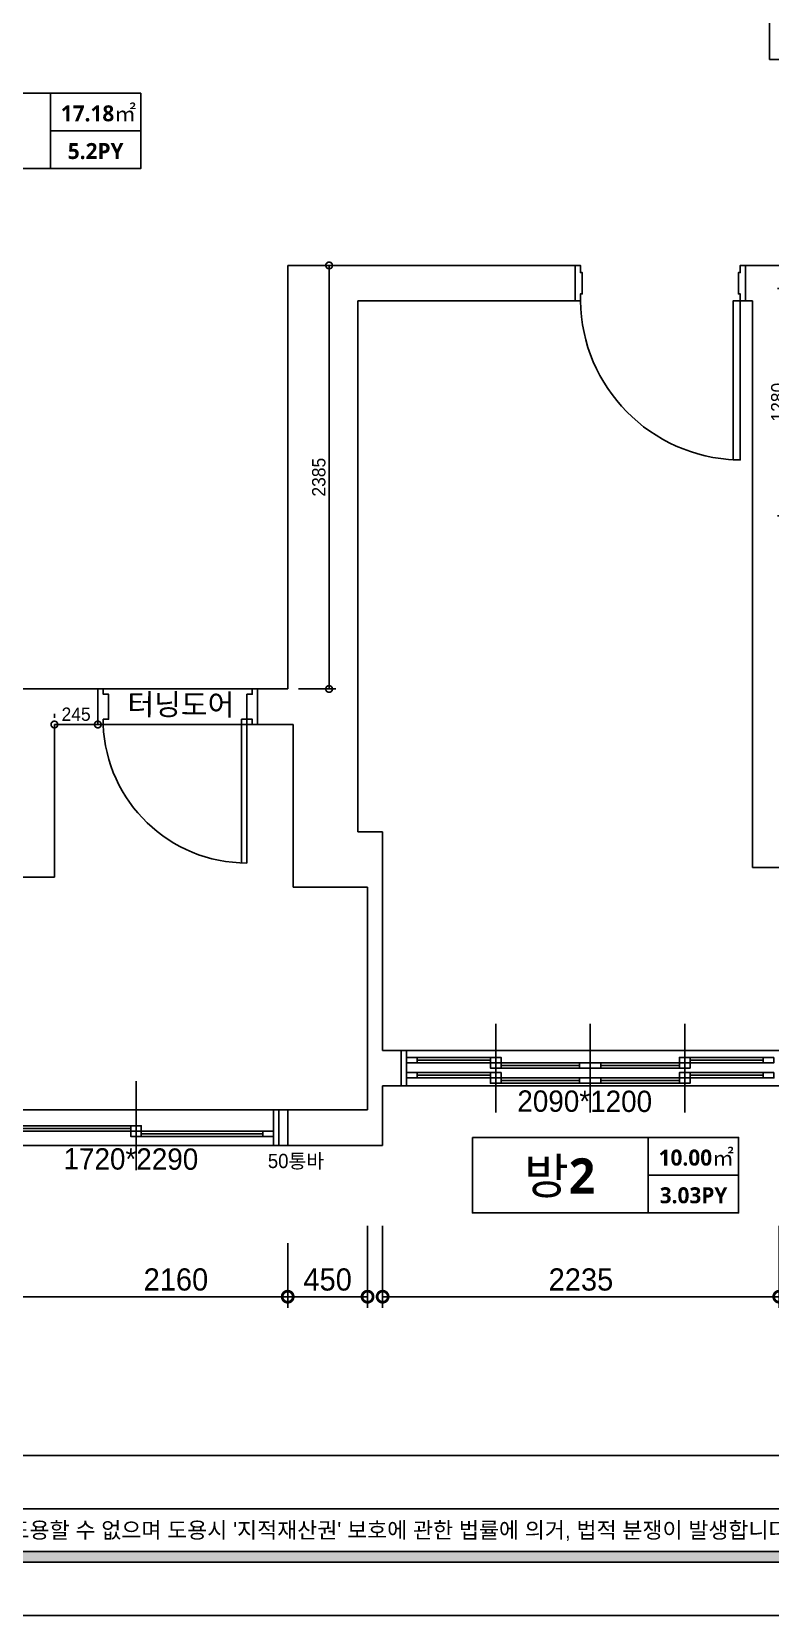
# Model space of a CAD drawing. Header units: inches. Extents: x -4181 to 116552, y 25636 to 44656.
# Drawn here: x 17799 to 21962, y 26236 to 35153 of the extents above; entities that cross this region are included whole.
import ezdxf
from ezdxf.enums import TextEntityAlignment as Align

# ---------------------------------------------------------------- set-up
doc = ezdxf.new("R2010")
doc.units = ezdxf.units.IN
doc.header["$LTSCALE"] = 50
doc.header["$MEASUREMENT"] = 0
for name, color, linetype in [('0-ELC TEXT', 7, 'Continuous'), ('01-FUR', 6, 'Continuous'), ('02-wal', 2, 'Continuous'), ('07-dim', 5, 'Continuous'), ('07-dim wal', 5, 'Continuous'), ('6fur', 6, 'Continuous'), ('CO-DO-FR', 7, 'Continuous'), ('CO-DOOR', 8, 'Continuous'), ('FORM(YOURNAME)-1', 1, 'Continuous'), ('FORM(YOURNAME)-11', 1, 'Continuous'), ('GPG-TEXT', 3, 'Continuous'), ('SOL253', 253, 'Continuous'), ('도면층2', 2, 'Continuous'), ('도면층4', 4, 'Continuous'), ('도면층5', 5, 'Continuous')]:
    doc.layers.add(name, color=color, linetype=linetype)
doc.styles.add('HY울릉도L', font='NanumGothicBold.ttf')
doc.styles.add('YOURNAME', font='HY울릉도M.TTF')
doc.styles.add('스타일1', font='HY울릉도M.TTF')
doc.styles.add('코레일둥고', font='Korail_Round_Gothic_Medium.ttf')
doc.dimstyles.new('30', dxfattribs={"dimscale": 30, "dimtxt": 2.5, "dimasz": 2.5, "dimexe": 1.25, "dimexo": 2, "dimtad": 1, "dimdec": 0, "dimtxsty": '스타일1', "dimblk": 'DOTSMALL', "dimcen": 2.5, "dimclrd": 1, "dimclre": 1, "dimclrt": 2, "dimadec": 0, "dimazin": 0, "dimtfac": 1, "dimtix": 1, "dimtmove": 0, "dimatfit": 3, "dimldrblk": 'DOTSMALL', "dimfxl": 1.25, "dimarcsym": 0})
doc.dimstyles.new('50', dxfattribs={"dimscale": 50, "dimtxt": 2.5, "dimasz": 2.5, "dimexe": 1.25, "dimexo": 2, "dimtad": 1, "dimdec": 0, "dimtxsty": '스타일1', "dimblk": 'DOTSMALL', "dimcen": 2.5, "dimclrd": 1, "dimclre": 1, "dimclrt": 2, "dimadec": 0, "dimazin": 0, "dimtfac": 1, "dimtdec": 0, "dimtix": 1, "dimtmove": 0, "dimatfit": 3, "dimldrblk": 'DOTSMALL', "dimfxl": 1.25, "dimarcsym": 0})

# ---------------------------------------------------------------- blocks, each defined once
blk = doc.blocks.new('_DOTSMALL')
at = {"color": 0, "linetype": 'ByBlock', "const_width": 0.5}
blk.add_lwpolyline([(-0.0625, 0, 1), (0.0625, 0, 1)], format="xyb", close=True, dxfattribs=at)
blk = doc.blocks.new('*D40')
at = {"layer": '07-dim', "color": 1, "lineweight": -2, "transparency": 16777216}
for p, q in [((17532.4, 28429.7), (17532.4, 27967.2)), ((19692.4, 28429.7), (19692.4, 27967.2)), ((17532.4, 28029.7), (19692.4, 28029.7))]:
    blk.add_line(p, q, dxfattribs=at)
at = {"layer": 'Defpoints', "color": 0, "transparency": 16777216}
for p in [(17532.4, 28529.7), (19692.4, 28529.7), (19692.4, 28029.7)]:
    blk.add_point(p, dxfattribs=at)
at = {"layer": '07-dim', "color": 1, "lineweight": -2, "transparency": 16777216, "xscale": 125, "yscale": 125, "zscale": 125, "rotation": 180}
blk.add_blockref('_DOTSMALL', (17532.4, 28029.7), dxfattribs=at)
at = {"layer": '07-dim', "color": 1, "lineweight": -2, "transparency": 16777216, "xscale": 125, "yscale": 125, "zscale": 125}
blk.add_blockref('_DOTSMALL', (19692.4, 28029.7), dxfattribs=at)
at = {"layer": '07-dim', "color": 2, "transparency": 16777216, "insert": (18612.4, 28126), "char_height": 125, "attachment_point": 5, "style": '스타일1'}
blk.add_mtext('2160', dxfattribs=at)
blk = doc.blocks.new('*D41')
at = {"layer": '07-dim', "color": 1, "lineweight": -2, "transparency": 16777216}
for p, q in [((19777.4, 28429.7), (19777.4, 27967.2)), ((22012.4, 28429.7), (22012.4, 27967.2)), ((19777.4, 28029.7), (22012.4, 28029.7))]:
    blk.add_line(p, q, dxfattribs=at)
at = {"layer": 'Defpoints', "color": 0, "transparency": 16777216}
for p in [(19777.4, 28529.7), (22012.4, 28529.7), (22012.4, 28029.7)]:
    blk.add_point(p, dxfattribs=at)
at = {"layer": '07-dim', "color": 1, "lineweight": -2, "transparency": 16777216, "xscale": 125, "yscale": 125, "zscale": 125, "rotation": 180}
blk.add_blockref('_DOTSMALL', (19777.4, 28029.7), dxfattribs=at)
at = {"layer": '07-dim', "color": 1, "lineweight": -2, "transparency": 16777216, "xscale": 125, "yscale": 125, "zscale": 125}
blk.add_blockref('_DOTSMALL', (22012.4, 28029.7), dxfattribs=at)
at = {"layer": '07-dim', "color": 2, "transparency": 16777216, "insert": (20894.9, 28125.9), "char_height": 125, "attachment_point": 5, "style": '스타일1'}
blk.add_mtext('2235', dxfattribs=at)
blk = doc.blocks.new('asfsd')
at = {"layer": '02-wal'}
for p, q in [((22625.6, 35287.4), (22625.6, 39057.4)), ((22825.6, 35287.4), (22625.6, 35287.4)), ((19910.6, 34128.4), (21530.6, 34128.4)), ((19910.6, 31743.4), (19910.6, 34128.4)), ((21530.6, 34078.4), (21530.6, 33928.4)), ((22490.6, 34128.4), (22730.6, 34128.4)), ((22490.6, 34078.4), (22490.6, 33928.4)), ((20305.6, 30938.4), (20305.6, 33928.4)), ((20305.6, 33928.4), (21530.6, 33928.4)), ((22490.6, 33928.4), (22530.6, 33928.4)), ((22530.6, 30738.4), (22530.6, 33928.4)), ((18395.6, 31743.4), (18840.6, 31743.4)), ((19740.6, 31743.4), (19910.6, 31743.4)), ((18595.6, 30683.4), (18595.6, 31543.4)), ((18595.6, 31543.4), (18840.6, 31543.4)), ((19740.6, 31543.4), (19940.6, 31543.4)), ((19940.6, 30628.4), (19940.6, 31543.4)), ((20305.6, 30938.4), (20445.6, 30938.4)), ((20445.6, 29708.4), (20445.6, 30938.4)), ((18595.6, 30683.4), (15515.6, 30683.4)), ((22530.6, 30738.4), (23290.6, 30738.4)), ((19940.6, 30628.4), (20360.6, 30628.4)), ((20360.6, 29373.4), (20360.6, 30628.4)), ((20445.6, 29708.4), (20550.6, 29708.4)), ((20550.6, 29708.4), (20550.6, 29508.4)), ((20445.6, 29173.4), (20445.6, 29508.4)), ((20445.6, 29508.4), (20550.6, 29508.4)), ((19910.6, 29373.4), (20360.6, 29373.4)), ((19910.6, 29373.4), (19910.6, 29173.4)), ((19910.6, 29173.4), (20445.6, 29173.4))]:
    blk.add_line(p, q, dxfattribs=at)
at = {"layer": 'CO-DO-FR'}
for points in [[(21530.6, 33928.4), (21530.6, 34128.4), (21560.6, 34128.4), (21560.6, 34088.4), (21570.6, 34088.4), (21570.6, 33968.4), (21560.6, 33968.4), (21560.6, 33928.4), (21530.6, 33928.4)], [(22490.6, 33928.4), (22490.6, 34128.4), (22460.6, 34128.4), (22460.6, 34088.4), (22450.6, 34088.4), (22450.6, 33968.4), (22460.6, 33968.4), (22460.6, 33928.4), (22490.6, 33928.4)]]:
    blk.add_lwpolyline(points, close=True, dxfattribs=at)
at = {"layer": 'CO-DOOR'}
for p, q in [((18840.6, 31743.4), (19740.6, 31743.4)), ((18840.6, 31743.4), (18840.6, 31543.4)), ((18840.6, 31543.4), (18840.6, 31743.4)), ((19740.6, 31543.4), (19740.6, 31743.4)), ((19740.6, 31543.4), (19740.6, 31743.4)), ((19740.6, 31543.4), (19740.6, 31743.4)), ((19650.6, 31573.4), (19650.6, 30764)), ((19680.6, 31573.4), (19650.6, 31573.4)), ((19680.6, 31573.4), (19680.6, 30763.4)), ((19740.6, 31543.4), (18840.6, 31543.4))]:
    blk.add_line(p, q, dxfattribs=at)
blk.add_lwpolyline([(22420.6, 33033.4), (22420.6, 33928.4), (22460.6, 33928.4), (22460.6, 33033.4)], close=True, dxfattribs=at)
for points in [[(18840.6, 31543.4), (18870.6, 31543.4), (18870.6, 31573.4), (18900.6, 31573.4), (18900.6, 31713.4), (18870.6, 31713.4), (18870.6, 31743.4), (18840.6, 31743.4), (18840.6, 31543.4)], [(19740.6, 31543.4), (19710.6, 31543.4), (19710.6, 31573.4), (19680.6, 31573.4), (19680.6, 31713.4), (19710.6, 31713.4), (19710.6, 31743.4), (19740.6, 31743.4), (19740.6, 31543.4)]]:
    blk.add_lwpolyline(points, dxfattribs=at)
for centre, radius, start, end in [((22469.1, 33941.6), 908.6, 180.83206, 268.19958), ((19681.1, 31574.5), 811.1, 182.19497, 269.96688)]:
    blk.add_arc(centre, radius, start, end, dxfattribs=at)
at = {"layer": '도면층2'}
for p, q in [((20550.6, 29708.4), (20550.6, 29508.4)), ((19910.6, 29373.4), (19910.6, 29173.4))]:
    blk.add_line(p, q, dxfattribs=at)
at = {"layer": '도면층4'}
for p, q in [((21083.1, 29358.4), (21083.1, 29858.4)), ((21615.6, 29358.4), (21615.6, 29858.4)), ((22148.1, 29358.4), (22148.1, 29858.4)), ((22680.6, 29708.4), (20550.6, 29708.4)), ((20550.6, 29708.4), (20550.6, 29508.4)), ((20580.6, 29708.4), (20580.6, 29508.4)), ((20640.6, 29653.4), (21053.1, 29653.4)), ((21113.1, 29623.4), (21555.6, 29623.4)), ((22118.1, 29623.4), (21675.6, 29623.4)), ((22590.6, 29653.4), (22178.1, 29653.4)), ((19055.6, 29034.2), (19055.6, 29534.2)), ((20640.6, 29568.4), (21053.1, 29568.4)), ((21113.1, 29538.4), (21555.6, 29538.4)), ((22118.1, 29538.4), (21675.6, 29538.4)), ((22590.6, 29568.4), (22178.1, 29568.4)), ((20550.6, 29508.4), (22680.6, 29508.4)), ((19860.6, 29373.4), (18200.6, 29373.4)), ((19830.6, 29173.4), (19830.6, 29373.4)), ((19910.6, 29173.4), (19910.6, 29373.4)), ((18290.6, 29269.2), (19025.6, 29269.2)), ((18200.6, 29173.4), (19860.6, 29173.4)), ((19085.6, 29239.2), (19770.6, 29239.2))]:
    blk.add_line(p, q, dxfattribs=at)
for points in [[(20580.6, 29668.4), (20580.6, 29638.4), (20640.6, 29638.4), (20640.6, 29668.4)], [(21053.1, 29668.4), (21053.1, 29638.4), (21113.1, 29638.4), (21113.1, 29668.4)], [(21053.1, 29638.4), (21053.1, 29608.4), (21113.1, 29608.4), (21113.1, 29638.4)], [(21555.6, 29638.4), (21555.6, 29608.4), (21615.6, 29608.4), (21615.6, 29638.4)], [(21675.6, 29638.4), (21675.6, 29608.4), (21615.6, 29608.4), (21615.6, 29638.4)], [(22178.1, 29668.4), (22178.1, 29638.4), (22118.1, 29638.4), (22118.1, 29668.4)], [(22178.1, 29638.4), (22178.1, 29608.4), (22118.1, 29608.4), (22118.1, 29638.4)], [(22650.6, 29668.4), (22650.6, 29638.4), (22590.6, 29638.4), (22590.6, 29668.4)], [(20580.6, 29583.4), (20580.6, 29553.4), (20640.6, 29553.4), (20640.6, 29583.4)], [(21053.1, 29583.4), (21053.1, 29553.4), (21113.1, 29553.4), (21113.1, 29583.4)], [(21053.1, 29553.4), (21053.1, 29523.4), (21113.1, 29523.4), (21113.1, 29553.4)], [(21555.6, 29553.4), (21555.6, 29523.4), (21615.6, 29523.4), (21615.6, 29553.4)], [(21675.6, 29553.4), (21675.6, 29523.4), (21615.6, 29523.4), (21615.6, 29553.4)], [(22178.1, 29583.4), (22178.1, 29553.4), (22118.1, 29553.4), (22118.1, 29583.4)], [(22178.1, 29553.4), (22178.1, 29523.4), (22118.1, 29523.4), (22118.1, 29553.4)], [(22650.6, 29583.4), (22650.6, 29553.4), (22590.6, 29553.4), (22590.6, 29583.4)], [(19910.6, 29373.4), (19860.6, 29373.4), (19860.6, 29173.4), (19910.6, 29173.4)], [(19025.6, 29284.2), (19025.6, 29254.2), (19085.6, 29254.2), (19085.6, 29284.2)], [(19025.6, 29254.2), (19025.6, 29224.2), (19085.6, 29224.2), (19085.6, 29254.2)], [(19770.6, 29254.2), (19770.6, 29224.2), (19830.6, 29224.2), (19830.6, 29254.2)]]:
    blk.add_lwpolyline(points, close=True, dxfattribs=at)
at = {"layer": '도면층5'}
for p, q in [((21053.1, 29668.4), (20640.6, 29668.4)), ((21053.1, 29638.4), (20640.6, 29638.4)), ((21555.6, 29638.4), (21113.1, 29638.4)), ((21555.6, 29608.4), (21113.1, 29608.4)), ((21675.6, 29638.4), (22118.1, 29638.4)), ((21675.6, 29608.4), (22118.1, 29608.4)), ((22178.1, 29668.4), (22590.6, 29668.4)), ((22178.1, 29638.4), (22590.6, 29638.4)), ((21053.1, 29583.4), (20640.6, 29583.4)), ((21053.1, 29553.4), (20640.6, 29553.4)), ((21555.6, 29553.4), (21113.1, 29553.4)), ((21555.6, 29523.4), (21113.1, 29523.4)), ((21675.6, 29553.4), (22118.1, 29553.4)), ((21675.6, 29523.4), (22118.1, 29523.4)), ((22178.1, 29583.4), (22590.6, 29583.4)), ((22178.1, 29553.4), (22590.6, 29553.4)), ((19025.6, 29284.2), (18290.6, 29284.2)), ((19025.6, 29254.2), (18290.6, 29254.2)), ((19770.6, 29254.2), (19085.6, 29254.2)), ((19770.6, 29224.2), (19085.6, 29224.2))]:
    blk.add_line(p, q, dxfattribs=at)
blk = doc.blocks.new('*D55')
at = {"layer": '07-dim wal', "color": 1, "lineweight": -2, "transparency": 16777216}
for p, q in [((19302.4, 33836.7), (19513.2, 33836.7)), ((19475.7, 33836.7), (19475.7, 31451.7)), ((19302.4, 31451.7), (19513.2, 31451.7))]:
    blk.add_line(p, q, dxfattribs=at)
at = {"layer": 'Defpoints', "color": 0, "transparency": 16777216}
for p in [(19242.4, 33836.7), (19242.4, 31451.7), (19475.7, 31451.7)]:
    blk.add_point(p, dxfattribs=at)
at = {"layer": '07-dim wal', "color": 1, "lineweight": -2, "transparency": 16777216, "xscale": 75, "yscale": 75, "zscale": 75}
for p, rotation in [((19475.7, 33836.7), 90), ((19475.7, 31451.7), 270)]:
    blk.add_blockref('_DOTSMALL', p, dxfattribs=dict(at, rotation=rotation))
at = {"layer": '07-dim wal', "color": 2, "transparency": 16777216, "insert": (19417.9, 32644.2), "char_height": 75, "attachment_point": 5, "rotation": 90, "style": '스타일1'}
blk.add_mtext('2385', dxfattribs=at)
blk = doc.blocks.new('*D47')
at = {"layer": '01-FUR', "color": 1, "lineweight": -2, "transparency": 16777216}
for p, q in [((19242.4, 28330.4), (19242.4, 27967.2)), ((19692.4, 28330.4), (19692.4, 27967.2)), ((19242.4, 28029.7), (19692.4, 28029.7))]:
    blk.add_line(p, q, dxfattribs=at)
at = {"layer": 'Defpoints', "color": 0, "transparency": 16777216}
for p in [(19242.4, 28430.4), (19692.4, 28430.4), (19692.4, 28029.7)]:
    blk.add_point(p, dxfattribs=at)
at = {"layer": '01-FUR', "color": 1, "lineweight": -2, "transparency": 16777216, "xscale": 125, "yscale": 125, "zscale": 125, "rotation": 180}
blk.add_blockref('_DOTSMALL', (19242.4, 28029.7), dxfattribs=at)
at = {"layer": '01-FUR', "color": 1, "lineweight": -2, "transparency": 16777216, "xscale": 125, "yscale": 125, "zscale": 125}
blk.add_blockref('_DOTSMALL', (19692.4, 28029.7), dxfattribs=at)
at = {"layer": '01-FUR', "color": 2, "transparency": 16777216, "insert": (19467.4, 28125.9), "char_height": 125, "attachment_point": 5, "style": '스타일1'}
blk.add_mtext('450', dxfattribs=at)
blk = doc.blocks.new('*D68')
at = {"layer": '07-dim wal', "color": 1, "lineweight": -2}
for p, q in [((22002.4, 33706.7), (22024.9, 33706.7)), ((22062.4, 33706.7), (22062.4, 32426.7)), ((22002.4, 32426.7), (22024.9, 32426.7))]:
    blk.add_line(p, q, dxfattribs=at)
at = {"layer": 'Defpoints', "color": 0}
for p in [(22062.4, 33706.7), (22062.4, 32426.7), (22062.4, 32426.7)]:
    blk.add_point(p, dxfattribs=at)
at = {"layer": '07-dim wal', "color": 1, "lineweight": -2, "xscale": 75, "yscale": 75, "zscale": 75}
for p, rotation in [((22062.4, 33706.7), 90), ((22062.4, 32426.7), 270)]:
    blk.add_blockref('_DOTSMALL', p, dxfattribs=dict(at, rotation=rotation))
at = {"layer": '07-dim wal', "color": 2, "insert": (22004.6, 33066.7), "char_height": 75, "attachment_point": 5, "rotation": 90, "style": '스타일1'}
blk.add_mtext('1280', dxfattribs=at)
blk = doc.blocks.new('*D87')
at = {"layer": '07-dim wal', "color": 1, "lineweight": -2, "transparency": 16777216}
for p, q in [((17927.4, 31311.7), (17927.4, 31289.2)), ((18172.4, 31311.7), (18172.4, 31289.2)), ((17927.4, 31251.7), (18172.4, 31251.7))]:
    blk.add_line(p, q, dxfattribs=at)
at = {"layer": 'Defpoints', "color": 0, "transparency": 16777216}
for p in [(17927.4, 31251.7), (18172.4, 31251.7), (18172.4, 31251.7)]:
    blk.add_point(p, dxfattribs=at)
at = {"layer": '07-dim wal', "color": 1, "lineweight": -2, "transparency": 16777216, "xscale": 75, "yscale": 75, "zscale": 75, "rotation": 180}
blk.add_blockref('_DOTSMALL', (17927.4, 31251.7), dxfattribs=at)
at = {"layer": '07-dim wal', "color": 1, "lineweight": -2, "transparency": 16777216, "xscale": 75, "yscale": 75, "zscale": 75}
blk.add_blockref('_DOTSMALL', (18172.4, 31251.7), dxfattribs=at)
at = {"layer": '07-dim wal', "color": 2, "transparency": 16777216, "insert": (18049.9, 31309.3), "char_height": 75, "attachment_point": 5, "style": '스타일1'}
blk.add_mtext('245', dxfattribs=at)
blk = doc.blocks.new('FORM-ELEVATION')
at = {"layer": 'FORM(YOURNAME)-11'}
h = blk.add_hatch(color=256, dxfattribs=at)
h.dxf.hatch_style = 1
h.paths.add_polyline_path([(-10309, 35708), (71691, 35708), (71691, 35508), (-10309, 35508)])
h.paths.add_polyline_path([(-10309, -21492), (71691, -21492), (71691, -21692), (-10309, -21692)])
at = {"layer": 'Defpoints', "color": 158}
blk.add_line((62481, -20692), (-10309, -20692), dxfattribs=at)
for points in [[(-10309, -21692), (71691, -21692), (71691, 35708), (-10309, 35708)], [(-8309, 33708), (61071, 33708), (61071, -19692), (-8309, -19692)]]:
    blk.add_lwpolyline(points, close=True, dxfattribs=at)
at = {"layer": 'FORM(YOURNAME)-11', "color": 250}
blk.add_lwpolyline([(-11309, -22692), (72691, -22692), (72691, 36708), (-11309, 36708)], close=True, dxfattribs=at)
at = {"layer": 'FORM(YOURNAME)-11'}
blk.add_lwpolyline([(-10309, -21492), (71691, -21492), (71691, -21692), (-10309, -21692)], close=True, dxfattribs=at)
at = {"layer": 'FORM(YOURNAME)-11', "color": 1, "style": 'YOURNAME'}
blk.add_text("- 본 도서는 어떠한 경우에도 무단으로 도용할 수 없으며 도용시 '지적재산권' 보호에 관한 법률에 의거, 법적 분쟁이 발생합니다.  또한 본 도서에 관한 모든 저작권은 당사에 있습니다. -", height=300, dxfattribs=at).set_placement((28146, -21092), align=Align.MIDDLE_CENTER)
at = {"layer": 'FORM(YOURNAME)-11', "color": 3, "style": 'YOURNAME'}
for tag, height, p in [('1', 451, (71041, -1219)), ('2', 451, (71041, -1863)), ('3', 451, (71041, -3150)), ('4', 451, (71041, -5081)), ('5', 515, (71041, -7398)), ('6', 515, (71041, -9650)), ('7', 515, (71041, -11903)), ('8', 515, (71041, -14155)), ('9', 515, (71041, -16408)), ('10', 515, (66791, -18596)), ('11', 515, (71041, -18660)), ('12', 515, (66791, -20848)), ('13', 515, (71041, -20848))]:
    blk.add_attdef(tag, text='', height=height, dxfattribs=at).set_placement(p, align=Align.MIDDLE_RIGHT)

msp = doc.modelspace()

# ---------------------------------------------------------------- linework, layer by layer
at = {"layer": 'SOL253'}
for p, q in [((17904.7, 34381.8), (17904.7, 34806.4)), ((17904.7, 34594.1), (18414.3, 34594.1)), ((21274.1, 28501.7), (21274.1, 28926.2)), ((21274.1, 28713.9), (21783.7, 28713.9))]:
    msp.add_line(p, q, dxfattribs=at)
for points in [[(16914.3, 34806.4), (18414.3, 34806.4), (18414.3, 34381.8), (16914.3, 34381.8)], [(20283.7, 28926.2), (21783.7, 28926.2), (21783.7, 28501.7), (20283.7, 28501.7)]]:
    msp.add_lwpolyline(points, close=True, dxfattribs=at)

# ---------------------------------------------------------------- block references
at = {"layer": '6fur'}
msp.add_blockref('asfsd', (-668.2, -291.7), dxfattribs=at)
at = {"layer": 'FORM(YOURNAME)-1', "xscale": 0.3, "yscale": 0.3, "zscale": 0.3}
msp.add_blockref('FORM-ELEVATION', (11862.7, 33043.1), dxfattribs=at)

# ---------------------------------------------------------------- texts
at = {"layer": '0-ELC TEXT', "style": '코레일둥고'}
for s, height, p in [('터닝도어', 120, (18339.1, 31304.9)), ('2090*1200', 120, (20536.3, 29071.5)), ('1720*2290', 120, (17978.6, 28746.3)), ('50통바', 80, (19130.3, 28754.2))]:
    msp.add_text(s, height=height, rotation=359.84725, dxfattribs=at).set_placement(p)
at = {"layer": 'GPG-TEXT', "style": 'HY울릉도L'}
for s, height, p in [('17.18㎡', 90, (18175.5, 34648.2)), ('5.2PY', 90, (18160.1, 34436)), ('방2', 200, (20775.4, 28609)), ('10.00㎡', 90, (21544.9, 28768)), ('3.03PY', 90, (21529.5, 28555.8))]:
    msp.add_text(s, height=height, dxfattribs=at).set_placement(p, align=Align.CENTER)

# ---------------------------------------------------------------- dimensions: what is measured, and where the dimension line sits
at = {"layer": '01-FUR'}
dim = msp.add_linear_dim(base=(19692.4, 28029.7), p1=(19242.4, 28430.4), p2=(19692.4, 28430.4), dimstyle='50', dxfattribs=at)
dim.commit()
dim.dimension.update_dxf_attribs({"geometry": '*D47', "text_midpoint": (19467.4, 28125.9)})
at = {"layer": '07-dim'}
for base, p1, p2, picture, middle in [((19692.4, 28029.7), (17532.4, 28529.7), (19692.4, 28529.7), '*D40', (18612.4, 28126)), ((22012.4, 28029.7), (19777.4, 28529.7), (22012.4, 28529.7), '*D41', (20894.9, 28125.9))]:
    dim = msp.add_linear_dim(base=base, p1=p1, p2=p2, dimstyle='50', dxfattribs=at)
    dim.commit()
    dim.dimension.update_dxf_attribs({"geometry": picture, "text_midpoint": middle})
at = {"layer": '07-dim wal'}
dim = msp.add_linear_dim(base=(19475.7, 31451.7), p1=(19242.4, 33836.7), p2=(19242.4, 31451.7), angle=90, dimstyle='30', override={"dimtfill": 0}, dxfattribs=at)
dim.commit()
dim.dimension.update_dxf_attribs({"geometry": '*D55', "text_midpoint": (19475.7, 32644.2), "dimtype": 160})
dim = msp.add_linear_dim(base=(22062.4, 32426.7), p1=(22062.4, 33706.7), p2=(22062.4, 32426.7), angle=90, dimstyle='30', override={"dimtfill": 0}, dxfattribs=at)
dim.commit()
dim.dimension.update_dxf_attribs({"geometry": '*D68', "text_midpoint": (22004.6, 33066.7)})
dim = msp.add_linear_dim(base=(18172.4, 31251.7), p1=(17927.4, 31251.7), p2=(18172.4, 31251.7), dimstyle='30', dxfattribs=at)
dim.commit()
dim.dimension.update_dxf_attribs({"geometry": '*D87', "text_midpoint": (18049.9, 31309.3)})

doc.saveas('drawing.dxf')
